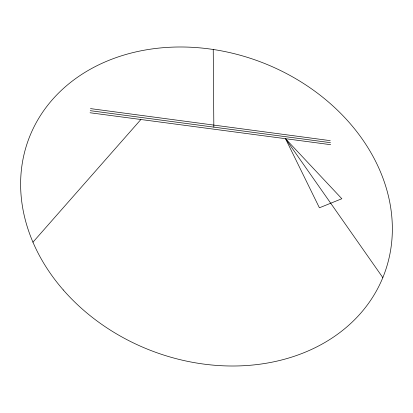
<?xml version="1.0" encoding="UTF-8"?>
<svg xmlns="http://www.w3.org/2000/svg" width="413" height="413" viewBox="0 0 413 413"><rect width="100%" height="100%" fill="white"/><g stroke="black" fill="none" stroke-linecap="round" stroke-linejoin="round"><path stroke-width="0.62" d="M32.952 242.188L140.89 119.507M90.039 112.759L330.694 144.689M90.478 108.609L330.24 140.647M90.261 110.679L330.467 142.666M285.502 138.691L341.84 198.73L319.409 207.796L285.502 138.691L382.825 277.619M213.232 49.477L213.846 127.137M63.287 289.957A190.15 154.374 21.2 0 0 380.698 282.492A190.15 154.374 21.2 0 0 175.479 47.046A190.15 154.374 21.2 0 0 63.287 289.957"/></g></svg>
